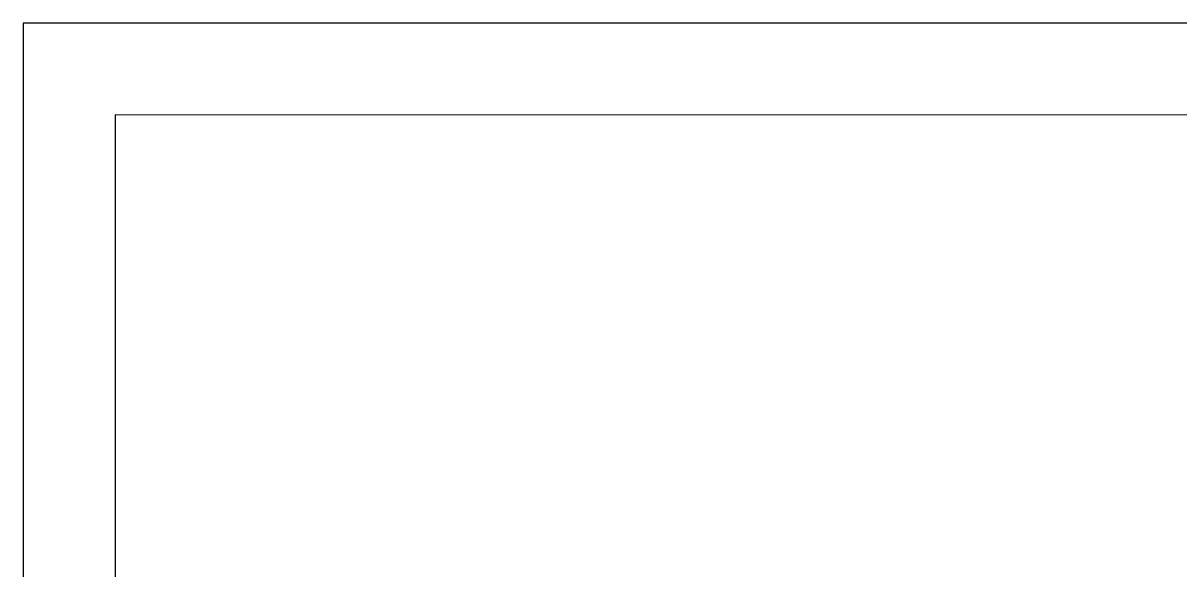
# Model space of a CAD drawing. Extents: x 58467 to 79089, y -33726 to -17391.
# Drawn here: x 70621 to 70637.57, y -20366.47 to -20358.64 of the extents above; entities that cross this region are included whole.
import ezdxf

# ---------------------------------------------------------------- set-up
doc = ezdxf.new("R2010")
doc.units = 0
doc.header["$LTSCALE"] = 100
doc.layers.add('PROSISTEM Güney TÜRKOĞLU', color=7, linetype='Continuous')

# ---------------------------------------------------------------- blocks, each defined once
blk = doc.blocks.new('A$C358F4982')
at = {"layer": 'PROSISTEM Güney TÜRKOĞLU', "color": 1}
blk.add_lwpolyline([(50.4, 49.998), (0.402, 50.4), (0, 0.402), (49.998, 0), (50.4, 49.998)], dxfattribs=at)
blk.add_lwpolyline([(49.455, 49.068), (1.332, 49.455), (0.945, 1.332), (49.068, 0.945)], close=True, dxfattribs=at)
blk = doc.blocks.new('A$C24637210')
at = {"layer": 'PROSISTEM Güney TÜRKOĞLU', "xscale": 1.6, "yscale": 1.6, "zscale": 1.6, "rotation": 0.4602147063127481}
blk.add_blockref('A$C358F4982', (0.005, -0.643), dxfattribs=at)
blk = doc.blocks.new('FRN35_A_R')
at = {"layer": 'PROSISTEM Güney TÜRKOĞLU', "xscale": 0.8777, "yscale": 0.8777, "zscale": 0.8777, "rotation": 270}
blk.add_blockref('A$C24637210', (90777.393, -1900.616), dxfattribs=at)

msp = doc.modelspace()

# ---------------------------------------------------------------- block references
at = {"rotation": 270}
msp.add_blockref('FRN35_A_R', (72591.834, 70418.755), dxfattribs=at)

doc.saveas('drawing.dxf')
